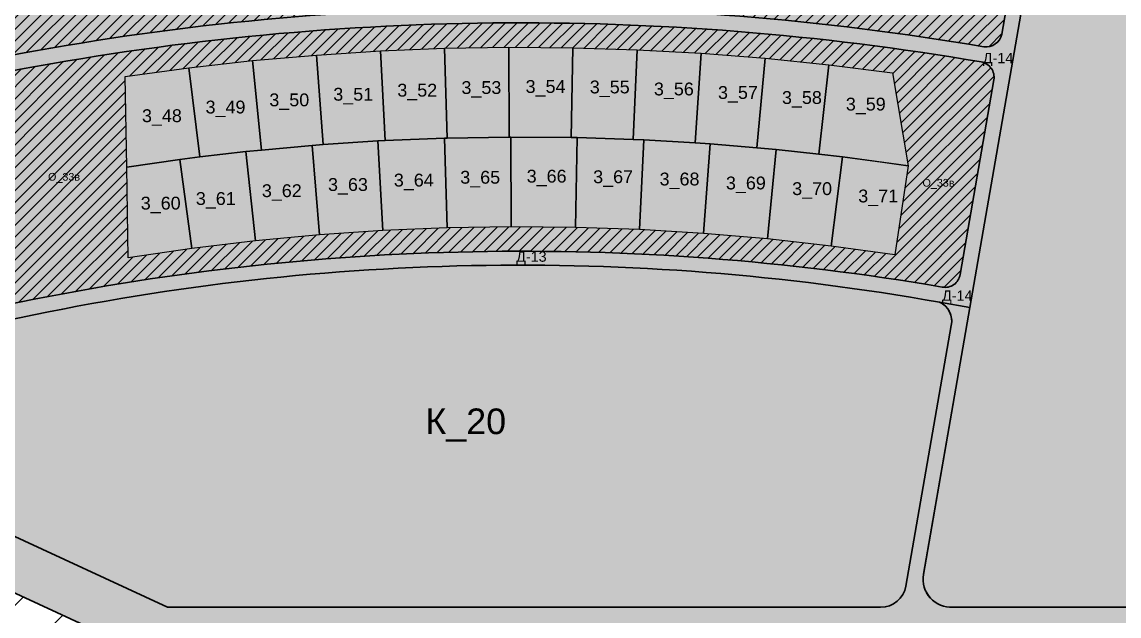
# Model space of a CAD drawing. Header units: millimetres. Extents: x 2242312 to 2245577, y 377443 to 382719.
# Drawn here: x 2243144 to 2243571.3, y 379644.1 to 379875.7 of the extents above; entities that cross this region are included whole.
import ezdxf

# ---------------------------------------------------------------- set-up
doc = ezdxf.new("R2010")
doc.units = ezdxf.units.MM
for name, color, linetype in [('подписи_участок_дорога', 250, 'Continuous'), ('подписи_участок_индивидуалка', 250, 'Continuous'), ('подписи_участок_коммерция', 250, 'Continuous'), ('подписи_участок_прочее', 250, 'Continuous'), ('участок_инфраструктура', 5, 'Continuous'), ('участок_коммерческая', 5, 'Continuous'), ('участок_промка', 5, 'Continuous'), ('участок_собственность_общего_пользования', 5, 'Continuous')]:
    doc.layers.add(name, color=color, linetype=linetype)
doc.layers.add('Участки_зона_Ж_2_18_08_034001_2519', color=7, linetype='Continuous', true_color=0x000000)
doc.layers.add('участок_собственность_дороги', color=4, linetype='Continuous', lineweight=35)
for name, color, linetype, transparency in [('штриховка ИЖС', 171, 'Continuous', 0.4), ('штриховка карьер', 74, 'Continuous', 0.4), ('штриховка коммерция', 6, 'Continuous', 0.4), ('штриховка собственность инфраструктура', 8, 'Continuous', 0.4), ('штриховка собственность общего пользования', 3, 'Continuous', 0.4), ('штриховка_собственность_дорога', 165, 'Continuous', 0.4), ('штриховка_участки_зона_Ж_2_18_08_034001_2519', 211, 'Continuous', 0.4)]:
    doc.layers.add(name, color=color, linetype=linetype, transparency=transparency)
doc.styles.get("Standard").update_dxf_attribs({"font": 'arial.ttf'})
pattern_1 = [(45, (0, 0), (-2.245064030267288, 2.245064030267288), [])]

msp = doc.modelspace()

# ---------------------------------------------------------------- hatches: boundary and pattern name
at = {"layer": 'штриховка ИЖС'}
h = msp.add_hatch(color=256, dxfattribs=at)
h.dxf.hatch_style = 1
edge = h.paths.add_edge_path()
edge.add_line((2243558.755281002, 380026.4366385335), (2243513.257604773, 379764.3435146561))
edge.add_line((2243513.257604773, 379764.3435146561), (2243501.429941428, 379766.4462604617))
edge.add_arc((2243337.758915382, 378845.8701911434), 935.0125689896236, 79.91861418572174, 102.6734295039115)
edge.add_line((2243132.622970004, 379758.1024795891), (2243132.622971135, 380054.3656394819))
edge.add_line((2243132.622971135, 380054.3656394819), (2243132.622971135, 380129.3361611156))
edge.add_arc((2243138.622971135, 380129.3361611157), 6, 74.6482013863934, 180.0000000005558, ccw=False)
edge.add_arc((2219689.209989198, 294580.0234733185), 88710.90330564644, 74.56390160870308, 74.67148311650988, ccw=False)
edge.add_line((2243300.812668754, 380090.9384737237), (2243397.971872048, 380070.7471453919))
edge.add_line((2243397.971872048, 380070.7471453919), (2243558.755281002, 380026.4366385335))
at = {"layer": 'штриховка карьер'}
h = msp.add_hatch(dxfattribs=at)
h.set_pattern_fill('ANSI31', color=256, scale=5)
h.set_pattern_definition([(45, (0, 0), (-11.22532015133644, 11.22532015133644), [])])
h.paths.add_polyline_path([(2243013.43, 379420.4599999998), (2242958.96, 379448.6399999999), (2242899.8, 379449.5799999999), (2242850.97, 379406.3799999999), (2242819.04, 379354.7299999999), (2242880.08, 379333.1299999999), (2242881.02, 379271.1599999999), (2242907.32, 379258.9499999999), (2242958.03, 379266.4599999999), (2242969.833982166, 379266.4599999999), (2243196.296541834, 379627.5474403902), (2242816.36417938, 379803.4824965484), (2242780.925577909, 379710.0137766855), (2242916.78, 379634.9999999999), (2242936.77, 379632.1499999999), (2242962.55, 379616.0299999999), (2243006.65, 379665.1699999999), (2243013.25, 379671.1199999999), (2243024.05, 379664.2899999999), (2243023.83, 379652.1799999999), (2243007.75, 379616.4899999999), (2242985.94, 379584.9899999999), (2242955.2, 379556.6299999999), (2242929.85, 379528.4499999999), (2242919.52, 379505.9199999999), (2242937.36, 379492.7699999999), (2242974.93, 379494.6499999999), (2243007.79, 379500.2899999999), (2243035.96, 379498.4099999999), (2243048.17, 379462.7199999999)])
at = {"layer": 'штриховка коммерция'}
h = msp.add_hatch(color=256, dxfattribs=at)
h.dxf.hatch_style = 1
edge = h.paths.add_edge_path()
edge.add_line((2243478.479206514, 379647.5474403905), (2243200.702502705, 379647.5474403905))
edge.add_line((2243200.702502705, 379647.5474403905), (2243136.101752457, 379677.4620719049))
edge.add_arc((2243138.622971135, 379682.906652364), 6.000000000008884, 180.0000000005558, 245.1525884710096, ccw=False)
edge.add_line((2243132.622971135, 379682.9066523639), (2243132.622971135, 379753.2658684151))
edge.add_arc((2243138.622971135, 379753.2658684151), 6, 102.02490601445697, 180, ccw=False)
edge.add_arc((2243337.798208961, 378846.8404042672), 934.0504668469599, 79.91056953947941, 102.39068136635899, ccw=False)
edge.add_arc((2243498.135200738, 379759.1355145505), 8.018872862783232, -12.717376480030794, 65.74029455858118, ccw=False)
edge.add_line((2243505.957353207, 379757.37022343), (2243488.331854967, 379655.837084154))
edge.add_arc((2243478.479206514, 379657.5474403905), 10.00000000003234, 270, 350.15196214701274, ccw=False)
at = {"layer": 'штриховка собственность инфраструктура'}
h = msp.add_hatch(color=256, dxfattribs=at)
h.dxf.hatch_style = 1
edge = h.paths.add_edge_path()
edge.add_arc((2243505.983132578, 379658.4714622284), 10.94081267203888, 169.8039104960749, 273.1747134551916, ccw=False)
edge.add_line((2243495.215100591, 379660.4081782745), (2243556.594466682, 380013.989089069))
edge.add_arc((2243562.506055752, 380012.9628753271), 5.999999998722815, 74.64820092167997, 170.1519621455404, ccw=False)
edge.add_line((2243564.094525537, 380018.7487861222), (2243565.642344451, 380018.3238463706))
edge.add_line((2243565.642344451, 380018.3238463706), (2243705.971457595, 379978.6906285734))
edge.add_line((2243705.971457595, 379978.6906285734), (2243714.15064333, 379977.1228920427))
edge.add_line((2243714.15064333, 379977.1228920427), (2243720.018846074, 379977.1228920427))
edge.add_line((2243720.018846074, 379977.1228920427), (2243724.487987264, 379979.3202979218))
edge.add_line((2243724.487987264, 379979.3202979218), (2243728.89, 379978.2))
edge.add_line((2243728.89, 379978.2), (2243740.04, 379973.2))
edge.add_line((2243740.04, 379973.2), (2243833.65, 379950.01))
edge.add_line((2243833.65, 379950.01), (2243822.33, 379875.34))
edge.add_line((2243822.33, 379875.34), (2243842.03, 379880.72))
edge.add_line((2243842.03, 379880.72), (2243839.8, 379792.86))
edge.add_line((2243839.8, 379792.86), (2243816.45, 379684.99))
edge.add_line((2243816.45, 379684.99), (2243815.235280664, 379647.5474403905))
edge.add_line((2243815.235280664, 379647.5474403905), (2243506.58904413, 379647.5474403905))
at = {"layer": 'штриховка собственность общего пользования'}
h = msp.add_hatch(dxfattribs=at)
h.set_pattern_fill('ANSI31', color=256)
h.set_pattern_definition(pattern_1)
edge = h.paths.add_edge_path()
edge.add_line((2243525.667791327, 379870.9138310759), (2243538.824985007, 379946.7069325654))
edge.add_arc((2243532.913395935, 379947.7331463085), 5.999999999839527, 350.1519621361084, 440.2557780650152)
edge.add_arc((2243338.432916812, 378815.2391632129), 1155.071485377414, 80.25577806603935, 100.0139633716158)
edge.add_arc((2243138.622971134, 379946.8050093375), 5.99999999997611, 100.0139633700087, 179.9999999994442)
edge.add_line((2243132.622971134, 379946.8050093376), (2243132.622971134, 379865.2942452446))
edge.add_arc((2243136.327222789, 379865.7474230652), 3.731869565854455, 186.9749005140121, 288.187584180504)
edge.add_arc((2243338.432916814, 378815.2391632027), 1066.071485387601, 80.26449410969269, 100.86451425115808, ccw=False)
edge.add_arc((2243519.452618476, 379872.2769251636), 6.362892349634053, 263.2596001792808, 347.6299042344987)
h.paths.add_polyline_path([(2243182.53031416, 379950.1525548847), (2243207.333722031, 379953.2844299917), (2243232.199595462, 379955.8742974889), (2243257.116159131, 379957.9209268856), (2243282.071056196, 379959.4233130672), (2243307.052925901, 379960.3807807784), (2243332.049635291, 379960.7928641921), (2243357.049445937, 379960.6593712386), (2243382.040517382, 379959.9803589785), (2243409.111647141, 379958.6282243769), (2243434.045832285, 379956.8136016555), (2243466.650653325, 379953.6126696485), (2243499.150608756, 379949.480694637), (2243493.161370288, 379914.9791915012), (2243487.171936965, 379880.4765658806), (2243457.948856815, 379884.1498050549), (2243433.072820641, 379886.6388592932), (2243408.145629237, 379888.5490708742), (2243383.180916341, 379889.8793991503), (2243358.191858467, 379890.6291410266), (2243333.192272163, 379890.6291410266), (2243308.195431546, 379890.3855321516), (2243283.215020997, 379889.3923199549), (2243258.264510952, 379887.8187858326), (2243233.35738182, 379885.6657847537), (2243208.508068893, 379882.9233383088), (2243183.726435035, 379879.6262754297), (2243183.128229612, 379914.8979640538)], flags=16)
h = msp.add_hatch(dxfattribs=at)
h.set_pattern_fill('ANSI31', color=256)
h.set_pattern_definition(pattern_1)
edge = h.paths.add_edge_path()
edge.add_arc((2243503.628581799, 379778.0765964675), 5.837675566608556, 258.414861079561, 351.53129400669144, ccw=False)
edge.add_arc((2243338.432916814, 378815.2391631992), 971.0714853911347, 80.2755715826773, 101.9490386183165)
edge.add_arc((2243137.141882335, 379769.7834167895), 4.520124030944916, 181.3273095144972, 273.0288667729745, ccw=False)
edge.add_line((2243132.622971135, 379769.6787133179), (2243132.622971135, 379850.1992693615))
edge.add_arc((2243138.622971135, 379850.1992693614), 6, 100.92571688807828, 179.9999999988883, ccw=False)
edge.add_arc((2243338.462948024, 378814.9476614122), 1060.363271422233, 80.26942057166161, 100.92571689007309, ccw=False)
edge.add_arc((2243516.666617127, 379854.1422343592), 5.999999999995715, -9.84803786389159, 80.26942057447428, ccw=False)
edge.add_line((2243522.578206198, 379853.1160206162), (2243509.40260596, 379777.2168866277))
h.paths.add_polyline_path([(2243184.153918485, 379854.420781874), (2243208.923921223, 379857.7974905738), (2243233.768499243, 379860.5839893746), (2243258.671949037, 379862.7784865358), (2243283.620793528, 379864.3798006059), (2243308.600489363, 379865.386996692), (2243333.59664326, 379865.7995167131), (2243358.596783725, 379865.6171258338), (2243383.58453784, 379864.8399335095), (2243408.547130505, 379863.4683571046), (2243433.469923562, 379861.5031897554), (2243458.339116395, 379858.9455152059), (2243483.140011989, 379855.7968514237), (2243489.20315462, 379819.5567311684), (2243484.007106485, 379784.9445789127), (2243459.238848457, 379788.3405786962), (2243434.391813647, 379791.1040760232), (2243409.482304606, 379793.2332441919), (2243384.52656659, 379794.7266891089), (2243359.541002901, 379795.5834326597), (2243334.541727849, 379795.802927883), (2243309.544704658, 379795.3850243652), (2243284.56680761, 379794.3300069117), (2243259.810501628, 379792.6535859456), (2243234.918344832, 379790.3315543856), (2243210.094177894, 379787.3757822271), (2243185.351847613, 379783.7878838191), (2243184.752692555, 379819.1155652585)], flags=16)
at = {"layer": 'штриховка_собственность_дорога'}
h = msp.add_hatch(color=256, dxfattribs=at)
h.dxf.hatch_style = 1
edge = h.paths.add_edge_path()
edge.add_line((2242678.83, 379885.51), (2242680.79913029, 379888.2987899993))
edge.add_line((2242680.79913029, 379888.2987899993), (2243034.498749693, 379724.5113147737))
edge.add_line((2243034.498749693, 379724.5113147737), (2243118.101752457, 379685.7973213379))
edge.add_arc((2243120.622971135, 379691.2419017976), 6.000000000537077, 245.1525884733453, 359.9999999927741)
edge.add_line((2243126.622971135, 379691.2419017968), (2243126.622971135, 380137.7188943216))
edge.add_arc((2243132.622971129, 380137.7188943235), 5.999999993480742, 158.5989323184825, 180.0000000172311, ccw=False)
edge.add_line((2243127.036677036, 380139.9082591256), (2243128.988897013, 380144.8894641385))
edge.add_line((2243128.988897013, 380144.8894641385), (2243141.074368816, 380141.1071737038))
edge.add_line((2243141.074368816, 380141.1071737038), (2243397.971872048, 380070.7471453919))
edge.add_arc((2243348.81653387, 378810.0872277997), 1261.617879983861, 87.76706836478398, 92.18646015780939)
edge.add_arc((2243296.308708195, 380080.8894804277), 11.00948793921265, 293.4147730247432, 429.8887505336151)
edge.add_line((2243300.094255336, 380091.227684214), (2243140.211440873, 380135.1220719251))
edge.add_arc((2243138.622971136, 380129.3361611158), 5.999999999930037, 74.64820139068145, 180.0000000016675)
edge.add_line((2243132.622971135, 380129.3361611156), (2243132.622971134, 380058.4230471716))
edge.add_line((2243132.622971134, 380058.4230471716), (2243132.622971135, 380054.3656394819))
edge.add_line((2243132.622971135, 380054.3656394819), (2243132.622971135, 380043.1601078742))
edge.add_line((2243132.622971135, 380043.1601078742), (2243132.622971135, 379961.6096358127))
edge.add_line((2243132.622971135, 379961.6096358127), (2243132.622971135, 379946.8050093375))
edge.add_line((2243132.622971135, 379946.8050093375), (2243132.622971135, 379865.2942452447))
edge.add_line((2243132.622971135, 379865.2942452447), (2243132.622971135, 379850.1992693614))
edge.add_line((2243132.622971135, 379850.1992693614), (2243132.622971135, 379769.6787133179))
edge.add_line((2243132.622971135, 379769.6787133179), (2243132.622970004, 379758.1024795889))
edge.add_line((2243132.622970004, 379758.1024795889), (2243132.622971135, 379753.2658684151))
edge.add_line((2243132.622971135, 379753.2658684151), (2243132.622971135, 379682.9066523639))
edge.add_arc((2243138.622971137, 379682.9066523645), 6.000000001396984, 180.0000000055584, 245.1525884614736)
edge.add_line((2243136.101752457, 379677.4620719048), (2243200.702502705, 379647.5474403905))
edge.add_line((2243200.702502705, 379647.5474403905), (2243478.479206514, 379647.5474403905))
edge.add_arc((2243478.479206514, 379657.5474403913), 10.00000000081491, 270, 350.1507115525308)
edge.add_line((2243488.331817633, 379655.8368691014), (2243505.957353208, 379757.3702234361))
edge.add_arc((2243498.095581755, 379759.1157513551), 8.05321787225653, 347.4818351785532, 425.541083150802)
edge.add_line((2243501.429941405, 379766.4462604656), (2243513.257604773, 379764.3435146561))
edge.add_line((2243513.257604773, 379764.3435146561), (2243495.192224034, 379660.2763959761))
edge.add_arc((2243505.983133759, 379658.4714676501), 10.94081802015823, 170.5043937204289, 273.1747057347768)
edge.add_line((2243506.589044135, 379647.5474403907), (2243815.235280664, 379647.5474403905))
edge.add_line((2243815.235280664, 379647.5474403905), (2243814.586436488, 379627.5474403905))
edge.add_line((2243814.586436488, 379627.5474403905), (2243634.229020792, 379627.5474403905))
edge.add_line((2243634.229020792, 379627.5474403905), (2243278.329281455, 379627.5474403905))
edge.add_line((2243278.329281455, 379627.5474403905), (2243196.296541834, 379627.5474403906))
edge.add_line((2243196.296541834, 379627.5474403906), (2242816.372183957, 379803.478789874))
edge.add_line((2242816.372183957, 379803.478789874), (2242678.83, 379885.51))
h = msp.add_hatch(color=256, dxfattribs=at)
h.dxf.hatch_style = 1
edge = h.paths.add_edge_path()
edge.add_arc((2243136.921905569, 380059.5409993969), 4.441920131044894, 194.5770783933875, 279.6164737426765)
edge.add_arc((2243338.866108384, 378810.7045649158), 1260.617058777152, 91.72981376739227, 99.18403350240158, ccw=False)
edge.add_arc((2243349.392270405, 378839.2894986226), 1232.41547924484, 87.740918137704, 92.25908186264269, ccw=False)
edge.add_line((2243397.971872048, 380070.7471453919), (2243558.755281002, 380026.4366385335))
edge.add_line((2243558.755281002, 380026.4366385335), (2243556.594466682, 380013.989089069))
edge.add_line((2243556.594466682, 380013.989089069), (2243513.257604773, 379764.3435146561))
edge.add_line((2243513.257604773, 379764.3435146561), (2243501.429941428, 379766.4462604616))
edge.add_arc((2243337.806010313, 378846.4714649628), 934.4123368120397, 79.91500361136275, 102.3848124041404)
edge.add_arc((2243138.62312828, 379753.2657901127), 6.000157145398905, 101.7954280324579, 179.9992522867361)
edge.add_line((2243132.622971135, 379753.2658684151), (2243132.622971135, 379769.6787133179))
edge.add_arc((2243137.141882335, 379769.7834167886), 4.520124030051575, 181.3273095035696, 273.0288667794536)
edge.add_arc((2243338.432916814, 378815.2391631986), 971.071485391837, 80.27557158268371, 101.94903861830869, ccw=False)
edge.add_arc((2243503.6285818, 379778.0765964666), 5.837675565544161, 258.4148610690003, 351.5312940132563)
edge.add_line((2243509.40260596, 379777.2168866277), (2243522.578206198, 379853.1160206162))
edge.add_arc((2243516.666617127, 379854.1422343597), 5.999999999460371, 350.1519621309666, 440.2694205781056)
edge.add_arc((2243338.462948024, 378814.9476614088), 1060.363271425615, 80.26942057169303, 100.9257168900379)
edge.add_arc((2243138.622971135, 379850.1992693614), 5.999999999969283, 100.9257168881836, 179.9999999994442)
edge.add_line((2243132.622971135, 379850.1992693615), (2243132.622971135, 379865.2942452447))
edge.add_arc((2243136.32722279, 379865.7474230655), 3.731869566344943, 186.9749005166921, 288.1875841725961)
edge.add_arc((2243338.432916814, 378815.2391631989), 1066.071485391374, 80.26449410972748, 100.86451425111909, ccw=False)
edge.add_arc((2243519.452618476, 379872.2769251646), 6.362892350562089, 263.2596001844907, 347.6299042266934)
edge.add_line((2243525.667791328, 379870.913831076), (2243538.824985008, 379946.7069325655))
edge.add_arc((2243532.913395935, 379947.733146308), 6.000000000667526, 350.1519621425584, 440.2557780570967)
edge.add_arc((2243338.432916813, 378815.2391632103), 1155.071485380053, 80.25577806606184, 100.0139633715927)
edge.add_arc((2243138.622971135, 379946.8050093379), 5.999999999608533, 100.013963366113, 180.0000000022234)
edge.add_line((2243132.622971135, 379946.8050093377), (2243132.622971135, 379961.6096358127))
edge.add_arc((2243136.660837912, 379962.9645123368), 4.259114756201809, 198.5487993493065, 282.5328317406261)
edge.add_arc((2243338.432916814, 378815.239163195), 1161.071485395257, 80.25523879549712, 99.96141404114849, ccw=False)
edge.add_arc((2243535.700076577, 379965.9676636498), 6.452630731416797, 263.3708420909304, 341.1488657046535)
edge.add_line((2243541.806596412, 379963.8827514558), (2243550.979520991, 380016.7241415324))
edge.add_arc((2243545.06793192, 380017.7503552759), 5.999999999450416, 350.1519621315143, 434.6482013896513)
edge.add_line((2243546.656401657, 380023.5362660848), (2243400.167059047, 380063.7535966443))
edge.add_line((2243400.167059047, 380063.7535966443), (2243397.971872048, 380064.1001796558))
edge.add_arc((2243340.552898214, 378795.8054853861), 1269.593781517851, 87.40784220203915, 99.19585911383079)
edge.add_arc((2243138.622971135, 380043.1601078745), 5.999999999581645, 99.2422870345982, 180.0000000027792)
edge.add_line((2243132.622971135, 380043.1601078743), (2243132.622971134, 380058.4230471716))
at = {"layer": 'штриховка_участки_зона_Ж_2_18_08_034001_2519'}
h = msp.add_hatch(color=256, dxfattribs=at)
h.dxf.hatch_style = 1
h.paths.add_polyline_path([(2243180.908665498, 380045.7690168042), (2243205.737682293, 380048.6934935662), (2243209.481386918, 380013.894288465), (2243202.981581379, 380013.1772008779), (2243181.505917126, 380010.5535666753)])
h.paths.add_polyline_path([(2243205.737682293, 380048.6934935662), (2243230.620513547, 380051.1170277423), (2243233.662203734, 380016.2494479467), (2243228.595635017, 380015.7966911486), (2243209.481386918, 380013.894288465)])
h.paths.add_polyline_path([(2243230.620513547, 380051.1170277423), (2243255.54742611, 380053.0386646519), (2243257.885858203, 380018.1168700911), (2243254.259749205, 380017.8685675641), (2243233.662203734, 380016.2494479467)])
h.paths.add_polyline_path([(2243255.547426114, 380053.0386646522), (2243280.507576505, 380054.4575722442), (2243282.14181277, 380019.4957463217), (2243279.962336509, 380019.3918933906), (2243257.885858203, 380018.1168700911)])
h.paths.add_polyline_path([(2243280.507576508, 380054.4575722443), (2243305.491009627, 380055.3732047918), (2243306.420393194, 380020.3855463079), (2243305.727346567, 380020.366937364), (2243282.14181277, 380019.4957463217)])
h.paths.add_polyline_path([(2243305.491009632, 380055.3732047919), (2243331.494098766, 380055.7912431902), (2243331.68986271, 380020.7917134211), (2243331.43604668, 380020.7903442765), (2243306.420393194, 380020.3855463079)])
h.paths.add_polyline_path([(2243331.494098765, 380055.7912431902), (2243356.494050671, 380055.6791681207), (2243355.984495444, 380020.6828775534), (2243331.689862278, 380020.7917906709)])
h.paths.add_polyline_path([(2243356.494050671, 380055.6791681207), (2243384.214986365, 380054.99610853), (2243382.922252094, 380019.9894715348), (2243357.181427145, 380020.6648555374), (2243355.984495451, 380020.6828775533)])
h.paths.add_polyline_path([(2243182.103394615, 379975.3247992193), (2243181.505917126, 380010.5535666753), (2243202.981581384, 380013.1772008784), (2243206.913987549, 379978.3988141741)])
h.paths.add_polyline_path([(2243202.981581385, 380013.1772008784), (2243209.481386918, 380013.894288465), (2243228.595635017, 380015.7966911486), (2243231.784417192, 379980.9422557316), (2243206.913987556, 379978.3988141749)])
h.paths.add_polyline_path([(2243228.59563502, 380015.7966911488), (2243233.662203734, 380016.2494479467), (2243254.259749201, 380017.8685675638), (2243256.703454034, 379982.9539816908), (2243231.784417198, 379980.9422557321)])
h.paths.add_polyline_path([(2243254.259749196, 380017.8685675635), (2243257.885858203, 380018.1168700911), (2243279.962336509, 380019.3918933906), (2243281.659847056, 379984.4330825134), (2243256.703454034, 379982.9539816907)])
h.paths.add_polyline_path([(2243281.659847056, 379984.4330825134), (2243279.962336509, 380019.3918933906), (2243282.14181277, 380019.4957463217), (2243305.727346567, 380020.366937364), (2243306.64228468, 379985.378880549)])
h.paths.add_polyline_path([(2243305.727346559, 380020.3669373638), (2243306.420393194, 380020.3855463079), (2243331.436046677, 380020.7903442765), (2243331.639178932, 379985.7909337488), (2243306.64228468, 379985.378880549)])
h.paths.add_polyline_path([(2243331.436046672, 380020.7903442764), (2243331.68986271, 380020.7917134211), (2243357.181427155, 380020.6648555372), (2243356.639011297, 379985.669058808), (2243331.639178932, 379985.7909337488)])
h.paths.add_polyline_path([(2243357.181427155, 380020.6648555372), (2243382.922252096, 380019.9894715348), (2243381.6306433, 379985.0133118439), (2243356.639011297, 379985.669058808)])
h.paths.add_polyline_path([(2243382.922252096, 380019.9894715347), (2243414.381355371, 380018.4159752552), (2243412.176429839, 379983.4854971108), (2243381.630643303, 379985.0133118439)])
h.paths.add_polyline_path([(2243414.381355365, 380018.4159752555), (2243445.788613186, 380016.0211420967), (2243442.671876087, 379981.1601904479), (2243412.176429839, 379983.4854971108)])
h.paths.add_polyline_path([(2243445.78861319, 380016.0211420963), (2243477.122585684, 380012.8066068688), (2243473.09616463, 379978.0389792031), (2243442.671876091, 379981.1601904476)])
h.paths.add_polyline_path([(2243477.122585685, 380012.8066068686), (2243509.417470292, 380008.623798956), (2243503.428526624, 379974.1239940407), (2243473.096164632, 379978.0389792029)])
h.paths.add_polyline_path([(2243466.650653325, 379953.6126696485), (2243499.150608756, 379949.480694637), (2243493.161370288, 379914.9791915012), (2243462.733289079, 379918.8325854426)])
h.paths.add_polyline_path([(2243434.045832286, 379956.8136016554), (2243466.650653325, 379953.6126696484), (2243462.733289079, 379918.8325854426), (2243461.838005942, 379918.9330556085), (2243436.152482642, 379921.5031057638), (2243431.124624762, 379921.9357211778)])
h.paths.add_polyline_path([(2243409.111647141, 379958.6282243769), (2243434.045832285, 379956.8136016555), (2243431.124624762, 379921.9357211778), (2243410.414139489, 379923.4754772344), (2243407.778943899, 379923.6434904605)])
h.paths.add_polyline_path([(2243382.040517389, 379959.9803589783), (2243409.111647141, 379958.6282243769), (2243407.778943899, 379923.6434904605), (2243384.637053846, 379924.8490955111), (2243380.708198945, 379925.0057263488)])
h.paths.add_polyline_path([(2243357.049445937, 379960.6593712386), (2243382.040517382, 379959.9803589785), (2243380.708198938, 379925.0057263491), (2243358.834831033, 379925.6232346179), (2243356.48066561, 379925.6639931303)])
h.paths.add_polyline_path([(2243332.049635291, 379960.7928641921), (2243357.049445937, 379960.6593712386), (2243356.480665614, 379925.6639931303), (2243333.021737188, 379925.7974657206), (2243332.244660094, 379925.7934075488)])
h.paths.add_polyline_path([(2243307.052925901, 379960.3807807784), (2243332.049635291, 379960.7928641921), (2243332.244660094, 379925.7934075488), (2243308.011661081, 379925.3939142874)])
h.paths.add_polyline_path([(2243282.071056196, 379959.4233130672), (2243307.052925903, 379960.3807807784), (2243308.011661081, 379925.3939142874), (2243307.211478364, 379925.3716985054), (2243283.793048324, 379924.4656995458)])
h.paths.add_polyline_path([(2243257.116159132, 379957.9209268856), (2243282.071056196, 379959.4233130672), (2243283.79304836, 379924.4656995476), (2243281.418184259, 379924.3461663489), (2243259.600584204, 379923.0092149245)])
h.paths.add_polyline_path([(2243232.199595464, 379955.8742974891), (2243257.116159131, 379957.9209268856), (2243259.600584202, 379923.0092149244), (2243255.655763651, 379922.7214281039), (2243235.44528228, 379921.0251150439)])
h.paths.add_polyline_path([(2243207.333722032, 379953.2844299919), (2243232.199595462, 379955.8742974889), (2243235.445282261, 379921.0251150422), (2243229.938135609, 379920.4983665608), (2243211.33912184, 379918.5143743063)])
h.paths.add_polyline_path([(2243182.53031416, 379950.1525548847), (2243207.333722031, 379953.2844299917), (2243211.339121848, 379918.5143743071), (2243204.278810312, 379917.6781410446), (2243183.128229612, 379914.8979640538)])
h.paths.add_polyline_path([(2243208.506718006, 379882.934439507), (2243204.278810317, 379917.6781410452), (2243211.339121848, 379918.5143743071), (2243229.93813561, 379920.4983665608), (2243233.35738182, 379885.6657847537)])
h.paths.add_polyline_path([(2243183.726435035, 379879.6262754297), (2243183.128229612, 379914.8979640538), (2243204.278810312, 379917.6781410445), (2243208.508068893, 379882.9233383088)])
h.paths.add_polyline_path([(2243255.655763651, 379922.7214281039), (2243259.600584202, 379923.0092149244), (2243281.418184259, 379924.346166349), (2243283.215020992, 379889.3923199546), (2243258.264510952, 379887.8187858326)])
h.paths.add_polyline_path([(2243229.938135609, 379920.4983665608), (2243235.44528228, 379921.0251150439), (2243255.655763655, 379922.7214281042), (2243258.264510952, 379887.8187858326), (2243233.357381819, 379885.6657847536)])
h.paths.add_polyline_path([(2243307.211478367, 379925.3716985054), (2243308.011661081, 379925.3939142874), (2243333.021737182, 379925.7974657206), (2243333.192272163, 379890.6291410266), (2243308.195431546, 379890.3855321516)])
h.paths.add_polyline_path([(2243281.418184255, 379924.3461663487), (2243283.793048324, 379924.4656995457), (2243307.211478364, 379925.3716985054), (2243308.195431546, 379890.3855321516), (2243283.215020997, 379889.3923199549)])
h.paths.add_polyline_path([(2243358.834831028, 379925.623234618), (2243380.708198945, 379925.0057263488), (2243384.637053849, 379924.849095511), (2243383.180916341, 379889.8793991503), (2243358.191858467, 379890.6291410266)])
h.paths.add_polyline_path([(2243333.021737182, 379925.7974657206), (2243356.480665614, 379925.6639931303), (2243358.834831033, 379925.6232346179), (2243358.191858467, 379890.6291410266), (2243333.192272163, 379890.6291410266)])
h.paths.add_polyline_path([(2243410.414139483, 379923.4754772348), (2243431.124624762, 379921.9357211778), (2243436.152482642, 379921.5031057638), (2243433.072820641, 379886.6388592932), (2243408.145629236, 379888.5490708742)])
h.paths.add_polyline_path([(2243384.637053849, 379924.849095511), (2243407.778943899, 379923.6434904605), (2243410.414139484, 379923.4754772348), (2243408.145629237, 379888.5490708742), (2243383.180916341, 379889.8793991503)])
h.paths.add_polyline_path([(2243461.838005942, 379918.9330556084), (2243462.733289079, 379918.8325854426), (2243493.161370288, 379914.9791915012), (2243487.171936965, 379880.4765658806), (2243457.948856815, 379884.1498050549)])
h.paths.add_polyline_path([(2243436.152482638, 379921.5031057642), (2243461.838005939, 379918.9330556088), (2243457.948856815, 379884.1498050549), (2243433.072820641, 379886.6388592932)])
h.paths.add_polyline_path([(2243208.923921223, 379857.7974905738), (2243233.768499243, 379860.5839893746), (2243237.255415332, 379825.7581165759), (2243231.223550448, 379825.1359864951), (2243213.23853942, 379823.0644505425)])
h.paths.add_polyline_path([(2243184.153918485, 379854.420781874), (2243208.923921225, 379857.7974905741), (2243213.23853942, 379823.0644505425), (2243205.513322819, 379822.0747125677), (2243184.752692555, 379819.1155652585)])
h.paths.add_polyline_path([(2243205.513322822, 379822.0747125681), (2243213.23853942, 379823.0644505425), (2243231.223550445, 379825.1359864948), (2243234.918344832, 379790.3315543857), (2243210.094177892, 379787.3757822267)])
h.paths.add_polyline_path([(2243185.351847613, 379783.7878838191), (2243184.752692551, 379819.115565258), (2243205.513322822, 379822.0747125681), (2243210.094177894, 379787.3757822271)])
h.paths.add_polyline_path([(2243258.671949037, 379862.7784865358), (2243283.620793528, 379864.3798006059), (2243285.446870422, 379829.4274695938), (2243282.644139196, 379829.2771576707), (2243261.329201697, 379827.8795036236)])
h.paths.add_polyline_path([(2243233.768499243, 379860.5839893746), (2243258.671949039, 379862.7784865359), (2243261.329201697, 379827.8795036236), (2243257.004194722, 379827.5408994213), (2243237.255415332, 379825.7581165759)])
h.paths.add_polyline_path([(2243257.004194722, 379827.5408994213), (2243261.329201697, 379827.8795036236), (2243282.644139194, 379829.2771576706), (2243284.566807608, 379794.3300069116), (2243259.810501628, 379792.6535859456)])
h.paths.add_polyline_path([(2243231.223550445, 379825.1359864948), (2243237.255415332, 379825.7581165759), (2243257.004194722, 379827.5408994213), (2243259.810501628, 379792.6535859456), (2243234.918344832, 379790.3315543856)])
h.paths.add_polyline_path([(2243308.600489363, 379865.386996692), (2243333.59664326, 379865.7995167131), (2243333.757764685, 379830.7998875739), (2243309.594362673, 379830.40111074)])
h.paths.add_polyline_path([(2243283.620793528, 379864.3798006059), (2243308.600489363, 379865.386996692), (2243309.594362673, 379830.40111074), (2243308.513584092, 379830.3698323592), (2243285.446870421, 379829.4274695938)])
h.paths.add_polyline_path([(2243308.513584092, 379830.3698323592), (2243309.594362673, 379830.40111074), (2243333.757764685, 379830.7998875739), (2243334.402837808, 379830.8026523042), (2243334.541727849, 379795.802927883), (2243309.544704658, 379795.3850243652)])
h.paths.add_polyline_path([(2243282.644139196, 379829.2771576706), (2243285.446870421, 379829.4274695938), (2243308.513584092, 379830.3698323592), (2243309.544704658, 379795.3850243652), (2243284.56680761, 379794.3300069117)])
h.paths.add_polyline_path([(2243358.596783725, 379865.6171258338), (2243383.584537839, 379864.8399335095), (2243382.080302517, 379829.8722730774), (2243360.294423758, 379830.5753225346), (2243357.925020454, 379830.6235730832)])
h.paths.add_polyline_path([(2243333.596643263, 379865.7995167131), (2243358.59678373, 379865.6171258337), (2243357.925020454, 379830.6235730832), (2243334.402837813, 379830.8026523042), (2243333.757764685, 379830.7998875739)])
h.paths.add_polyline_path([(2243360.294423758, 379830.5753225346), (2243382.080302518, 379829.8722730773), (2243386.171808944, 379829.6879988326), (2243384.526566586, 379794.7266891091), (2243359.541002901, 379795.5834326597)])
h.paths.add_polyline_path([(2243334.402837812, 379830.8026523042), (2243357.925020454, 379830.6235730832), (2243360.294423758, 379830.5753225346), (2243359.541002897, 379795.5834326599), (2243334.541727846, 379795.802927883)])
h.paths.add_polyline_path([(2243408.547130508, 379863.4683571045), (2243433.46992357, 379861.5031897547), (2243430.303746605, 379826.6466936108), (2243412.018303873, 379828.1412476827), (2243406.211261402, 379828.5463910155)])
h.paths.add_polyline_path([(2243383.58453784, 379864.8399335095), (2243408.547130505, 379863.4683571046), (2243406.211261397, 379828.5463910158), (2243386.17180895, 379829.6879988323), (2243382.080302518, 379829.8722730773)])
h.paths.add_polyline_path([(2243412.01830387, 379828.141247683), (2243430.303746605, 379826.6466936108), (2243437.816919761, 379825.9360821111), (2243434.391813647, 379791.1040760232), (2243409.482304606, 379793.2332441919)])
h.paths.add_polyline_path([(2243386.171808944, 379829.6879988327), (2243406.211261397, 379828.5463910159), (2243412.018303873, 379828.1412476827), (2243409.482304603, 379793.2332441921), (2243384.52656659, 379794.7266891089)])
h.paths.add_polyline_path([(2243458.339116395, 379858.9455152059), (2243483.140011989, 379855.7968514237), (2243489.20315462, 379819.5567311684), (2243463.55083149, 379823.0739459723), (2243454.344417278, 379824.1742285032)])
h.paths.add_polyline_path([(2243433.469923562, 379861.5031897554), (2243458.339116395, 379858.9455152059), (2243454.344417278, 379824.1742285032), (2243437.816919761, 379825.9360821111), (2243430.303746609, 379826.6466936104)])
h.paths.add_polyline_path([(2243463.550831494, 379823.0739459716), (2243478.319066055, 379821.1304630872), (2243489.20315462, 379819.5567311684), (2243484.007106485, 379784.9445789127), (2243459.238848457, 379788.3405786962)])
h.paths.add_polyline_path([(2243434.391813647, 379791.1040760232), (2243437.816919759, 379825.9360821113), (2243454.344417278, 379824.1742285032), (2243463.55083149, 379823.0739459721), (2243459.238848457, 379788.3405786962)])
h.paths.add_polyline_path([(2243384.214986367, 380054.9961085299), (2243401.511757915, 380054.5699062608), (2243416.405403506, 380050.4809899121), (2243414.381355371, 380018.4159752552), (2243382.922250836, 380019.9894715679)])
h.paths.add_polyline_path([(2243416.405403506, 380050.480989912), (2243448.091739414, 380041.781791576), (2243445.788613186, 380016.0211420967), (2243414.381355371, 380018.4159752552)])
h.paths.add_polyline_path([(2243448.091739414, 380041.781791576), (2243512.121899586, 380024.2028873942), (2243509.417470292, 380008.623798956), (2243477.122585685, 380012.8066068686), (2243445.788613186, 380016.0211420967)])

# ---------------------------------------------------------------- linework, layer by layer
at = {"layer": 'Участки_зона_Ж_2_18_08_034001_2519'}
for points in [[(2243258.671949037, 379862.7784865358), (2243283.620793528, 379864.3798006059), (2243285.446870422, 379829.4274695938), (2243282.644139196, 379829.2771576707), (2243261.329201697, 379827.8795036236)], [(2243283.620793528, 379864.3798006059), (2243308.600489363, 379865.386996692), (2243309.594362673, 379830.40111074), (2243308.513584092, 379830.3698323592), (2243285.446870421, 379829.4274695938)], [(2243308.600489363, 379865.386996692), (2243333.59664326, 379865.7995167131), (2243333.757764685, 379830.7998875739), (2243309.594362673, 379830.40111074)], [(2243333.596643263, 379865.7995167131), (2243358.59678373, 379865.6171258337), (2243357.925020454, 379830.6235730832), (2243334.402837813, 379830.8026523042), (2243333.757764685, 379830.7998875739)], [(2243358.596783725, 379865.6171258338), (2243383.584537839, 379864.8399335095), (2243382.080302517, 379829.8722730774), (2243360.294423758, 379830.5753225346), (2243357.925020454, 379830.6235730832)], [(2243383.58453784, 379864.8399335095), (2243408.547130505, 379863.4683571046), (2243406.211261397, 379828.5463910158), (2243386.17180895, 379829.6879988323), (2243382.080302518, 379829.8722730773)], [(2243408.547130508, 379863.4683571045), (2243433.46992357, 379861.5031897547), (2243430.303746605, 379826.6466936108), (2243412.018303873, 379828.1412476827), (2243406.211261402, 379828.5463910155)], [(2243208.923921223, 379857.7974905738), (2243233.768499243, 379860.5839893746), (2243237.255415332, 379825.7581165759), (2243231.223550448, 379825.1359864951), (2243213.23853942, 379823.0644505425)], [(2243233.768499243, 379860.5839893746), (2243258.671949039, 379862.7784865359), (2243261.329201697, 379827.8795036236), (2243257.004194722, 379827.5408994213), (2243237.255415332, 379825.7581165759)], [(2243433.469923562, 379861.5031897554), (2243458.339116395, 379858.9455152059), (2243454.344417278, 379824.1742285032), (2243437.816919761, 379825.9360821111), (2243430.303746609, 379826.6466936104)], [(2243184.153918485, 379854.420781874), (2243208.923921225, 379857.7974905741), (2243213.23853942, 379823.0644505425), (2243205.513322819, 379822.0747125677), (2243184.752692555, 379819.1155652585)], [(2243458.339116395, 379858.9455152059), (2243483.140011989, 379855.7968514237), (2243489.20315462, 379819.5567311684), (2243463.55083149, 379823.0739459723), (2243454.344417278, 379824.1742285032)], [(2243257.004194722, 379827.5408994213), (2243261.329201697, 379827.8795036236), (2243282.644139194, 379829.2771576706), (2243284.566807608, 379794.3300069116), (2243259.810501628, 379792.6535859456)], [(2243282.644139196, 379829.2771576706), (2243285.446870421, 379829.4274695938), (2243308.513584092, 379830.3698323592), (2243309.544704658, 379795.3850243652), (2243284.56680761, 379794.3300069117)], [(2243308.513584092, 379830.3698323592), (2243309.594362673, 379830.40111074), (2243333.757764685, 379830.7998875739), (2243334.402837808, 379830.8026523042), (2243334.541727849, 379795.802927883), (2243309.544704658, 379795.3850243652)], [(2243334.402837812, 379830.8026523042), (2243357.925020454, 379830.6235730832), (2243360.294423758, 379830.5753225346), (2243359.541002897, 379795.5834326599), (2243334.541727846, 379795.802927883)], [(2243360.294423758, 379830.5753225346), (2243382.080302518, 379829.8722730773), (2243386.171808944, 379829.6879988326), (2243384.526566586, 379794.7266891091), (2243359.541002901, 379795.5834326597)], [(2243386.171808944, 379829.6879988327), (2243406.211261397, 379828.5463910159), (2243412.018303873, 379828.1412476827), (2243409.482304603, 379793.2332441921), (2243384.52656659, 379794.7266891089)], [(2243205.513322822, 379822.0747125681), (2243213.23853942, 379823.0644505425), (2243231.223550445, 379825.1359864948), (2243234.918344832, 379790.3315543857), (2243210.094177892, 379787.3757822267)], [(2243231.223550445, 379825.1359864948), (2243237.255415332, 379825.7581165759), (2243257.004194722, 379827.5408994213), (2243259.810501628, 379792.6535859456), (2243234.918344832, 379790.3315543856)], [(2243412.01830387, 379828.141247683), (2243430.303746605, 379826.6466936108), (2243437.816919761, 379825.9360821111), (2243434.391813647, 379791.1040760232), (2243409.482304606, 379793.2332441919)], [(2243434.391813647, 379791.1040760232), (2243437.816919759, 379825.9360821113), (2243454.344417278, 379824.1742285032), (2243463.55083149, 379823.0739459721), (2243459.238848457, 379788.3405786962)], [(2243185.351847613, 379783.7878838191), (2243184.752692551, 379819.115565258), (2243205.513322822, 379822.0747125681), (2243210.094177894, 379787.3757822271)], [(2243463.550831494, 379823.0739459716), (2243478.319066055, 379821.1304630872), (2243489.20315462, 379819.5567311684), (2243484.007106485, 379784.9445789127), (2243459.238848457, 379788.3405786962)]]:
    msp.add_lwpolyline(points, close=True, dxfattribs=at)
at = {"layer": 'участок_инфраструктура'}
msp.add_lwpolyline([(2243506.58904413, 379647.5474403905, -0.484338652748313), (2243495.215100591, 379660.4081782745), (2243556.594466682, 380013.989089069, -0.4426367154087257), (2243564.094525537, 380018.7487861222), (2243565.642344451, 380018.3238463706), (2243705.971457595, 379978.6906285734), (2243714.15064333, 379977.1228920427), (2243720.018846074, 379977.1228920427), (2243724.487987264, 379979.3202979218), (2243728.89, 379978.2), (2243740.04, 379973.2), (2243833.65, 379950.01), (2243822.33, 379875.34), (2243842.03, 379880.72), (2243839.8, 379792.86), (2243816.45, 379684.99), (2243815.235280664, 379647.5474403905)], format="xyb", close=True, dxfattribs=at)
at = {"layer": 'участок_коммерческая'}
msp.add_lwpolyline([(2243132.622971135, 379758.1024798347), (2243137.396588507, 379759.1392461613, -0.09835839319608582), (2243501.429941428, 379766.4462604616, -0.3304293514904931), (2243506.085686132, 379758.1094958509), (2243488.331854967, 379655.837084154, -0.3647213140153088), (2243478.479206514, 379647.5474403905), (2243200.702502705, 379647.5474403905), (2243136.101752457, 379677.4620719049, -0.2921959162992635), (2243132.622971135, 379682.9066523639)], format="xyb", close=True, dxfattribs=at)
at = {"layer": 'участок_промка'}
msp.add_lwpolyline([(2242907.32, 379258.9499999999), (2242958.03, 379266.4599999999), (2242969.833982166, 379266.4599999999), (2243196.296541834, 379627.5474403902), (2242816.36417938, 379803.4824965484)], dxfattribs=at)
at = {"layer": 'участок_собственность_дороги'}
for points in [[(2243137.663938252, 380055.1614969202, -0.03253664355522747), (2243300.812668754, 380070.7471453916, -0.01971676265892987), (2243397.971872048, 380070.7471453919), (2243558.755281002, 380026.4366385335), (2243556.594466682, 380013.989089069), (2243513.257604773, 379764.3435146561), (2243501.429941428, 379766.4462604616, 0.09835839319631727), (2243137.396588507, 379759.1392461613, 0.3551197637776488)], [(2243137.492047711, 379862.2019987803, -0.09012739521912765), (2243518.705799423, 379865.9580122544, 0.3857190276291833), (2243525.667791328, 379870.913831076), (2243538.824985008, 379946.7069325655, 0.4147443638775149), (2243533.928896616, 379953.6465851024, 0.08642556948068247), (2243137.579642074, 379952.7136017648, 0.363901237905551)], [(2243137.380721528, 379765.2696071906, -0.09485126577795656), (2243502.456237391, 379772.3578496987, 0.4302358476740021), (2243509.40260596, 379777.2168866277), (2243522.578206198, 379853.1160206162, 0.4148141317464297), (2243517.680709749, 379860.055914783, 0.09037494644621714), (2243137.485754112, 379856.0905117976, 0.3594026320020371)], [(2243136.101752457, 379677.4620719048), (2243200.702502705, 379647.5474403905), (2243478.479206514, 379647.5474403905, 0.364715131401697), (2243488.331817633, 379655.8368691014), (2243505.957353208, 379757.3702234361, 0.354409535392457), (2243501.429941405, 379766.4462604656), (2243513.257604773, 379764.3435146561), (2243495.192224034, 379660.2763959761, 0.4805707521906189), (2243506.589044135, 379647.5474403907), (2243815.235280664, 379647.5474403905)]]:
    msp.add_lwpolyline(points, format="xyb", dxfattribs=at)
msp.add_lwpolyline([(2243196.296541834, 379627.5474403906), (2242816.372183957, 379803.478789874)], dxfattribs=at)
at = {"layer": 'участок_собственность_общего_пользования'}
msp.add_lwpolyline([(2243525.667791327, 379870.9138310759), (2243538.824985007, 379946.7069325654, 0.414744363940392), (2243533.928896615, 379953.6465851023, 0.08642556948088322), (2243137.579642073, 379952.7136017647, 0.3639012378738924), (2243132.622971134, 379946.8050093376), (2243132.622971134, 379865.2942452446, 0.4727655451533574), (2243137.49204771, 379862.2019987802, -0.09012739521944792), (2243518.705799422, 379865.9580122544, 0.385719027702841)], format="xyb", close=True, dxfattribs=at)
msp.add_lwpolyline([(2243509.40260596, 379777.2168866277, -0.4302358476024196), (2243502.456237391, 379772.3578496987, 0.09485126577801721), (2243137.380721528, 379765.2696071906, -0.422938832909356), (2243132.622971135, 379769.6787133179), (2243132.622971135, 379850.1992693615, -0.3594026319964053), (2243137.485754112, 379856.0905117976, -0.09037494644651466), (2243517.680709749, 379860.055914783, -0.4148141316958213), (2243522.578206198, 379853.1160206162), (2243509.40260596, 379777.2168866277)], format="xyb", dxfattribs=at)
msp.add_lwpolyline([(2243184.153918485, 379854.420781874), (2243208.923921223, 379857.7974905738), (2243233.768499243, 379860.5839893746), (2243258.671949037, 379862.7784865358), (2243283.620793528, 379864.3798006059), (2243308.600489363, 379865.386996692), (2243333.59664326, 379865.7995167131), (2243358.596783725, 379865.6171258338), (2243383.58453784, 379864.8399335095), (2243408.547130505, 379863.4683571046), (2243433.469923562, 379861.5031897554), (2243458.339116395, 379858.9455152059), (2243483.140011989, 379855.7968514237), (2243489.20315462, 379819.5567311684), (2243484.007106485, 379784.9445789127), (2243459.238848457, 379788.3405786962), (2243434.391813647, 379791.1040760232), (2243409.482304606, 379793.2332441919), (2243384.52656659, 379794.7266891089), (2243359.541002901, 379795.5834326597), (2243334.541727849, 379795.802927883), (2243309.544704658, 379795.3850243652), (2243284.56680761, 379794.3300069117), (2243259.810501628, 379792.6535859456), (2243234.918344832, 379790.3315543856), (2243210.094177894, 379787.3757822271), (2243185.351847613, 379783.7878838191), (2243184.752692555, 379819.1155652585)], close=True, dxfattribs=at)

# ---------------------------------------------------------------- texts
at = {"layer": 'подписи_участок_дорога', "char_height": 4, "attachment_point": 1}
for s, insert in [('Д-14', (2243518.2945767, 379863.5878603344)), ('Д-13', (2243336.483235474, 379786.2109070121)), ('Д-14', (2243502.394065941, 379771.0114318035))]:
    msp.add_mtext_dynamic_manual_height_columns(s, width=17.88472335319966, gutter_width=12.5, heights=[0], dxfattribs=dict(at, insert=insert))
at = {"layer": 'подписи_участок_индивидуалка', "char_height": 5, "attachment_point": 1}
for s, insert in [('3_52', (2243290.187481206, 379851.5840184101)), ('3_53', (2243315.16717704, 379852.5912144962)), ('3_54', (2243340.163330938, 379853.0037345173)), ('3_55', (2243365.163471407, 379852.8213436379)), ('3_56', (2243390.151225517, 379852.0441513137)), ('3_57', (2243415.113818183, 379850.6725749088)), ('3_50', (2243240.335186921, 379847.7882071788)), ('3_51', (2243265.238636714, 379849.98270434)), ('3_58', (2243440.03661124, 379848.7074075596)), ('3_49', (2243215.4906089, 379845.001708378)), ('3_59', (2243464.905804073, 379846.1497330101)), ('3_48', (2243190.720606162, 379841.6249996782)), ('3_64', (2243288.831165197, 379816.5423780463)), ('3_65', (2243314.700610095, 379817.6350527349)), ('3_66', (2243340.589863816, 379818.0678726799)), ('3_67', (2243366.481449761, 379817.8405429103)), ('3_68', (2243392.358834953, 379816.953219208)), ('3_62', (2243237.410576451, 379812.4012068707)), ('3_63', (2243263.191220724, 379814.8061197969)), ('3_69', (2243418.205329876, 379815.4064680584)), ('3_70', (2243444.003945764, 379813.2013024868)), ('3_61', (2243211.700348825, 379809.3399329438)), ('3_71', (2243469.737857497, 379810.3391663473)), ('3_60', (2243190.242053854, 379807.5529515582))]:
    msp.add_mtext_dynamic_manual_height_columns(s, width=36.1200985237956, gutter_width=12.5, heights=[0], dxfattribs=dict(at, insert=insert))
at = {"layer": 'подписи_участок_коммерция', "insert": (2243301.122066701, 379725.028111849), "char_height": 10, "attachment_point": 1}
msp.add_mtext_dynamic_manual_height_columns('К_20', width=36.1200985237956, gutter_width=12.5, heights=[0], dxfattribs=at)
at = {"layer": 'подписи_участок_прочее', "char_height": 3, "attachment_point": 1}
for insert in [(2243154.118476205, 379816.8186163474), (2243494.776014327, 379814.4814425926)]:
    msp.add_mtext_dynamic_manual_height_columns('О_33в', width=36.1200985237956, gutter_width=12.5, heights=[0], dxfattribs=dict(at, insert=insert))

doc.saveas('drawing.dxf')
